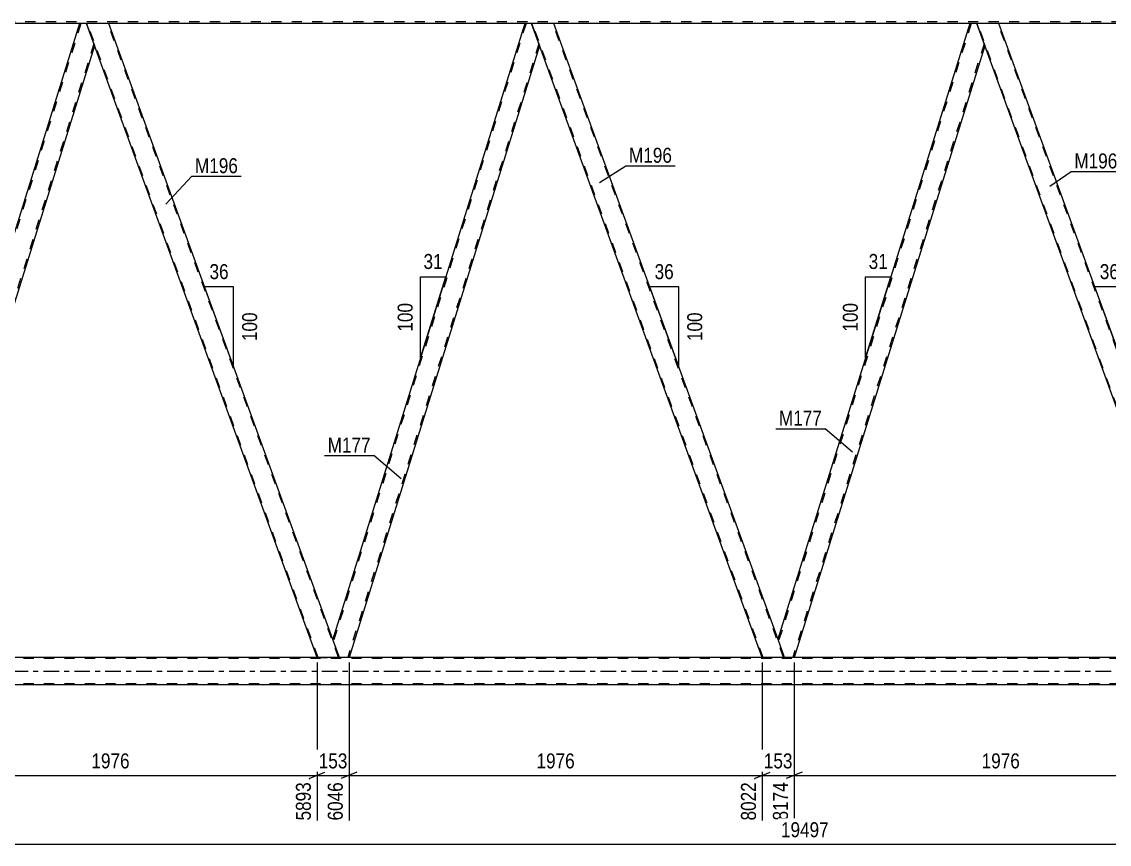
# Model space of a CAD drawing. Header units: millimetres. Extents: x 0 to 841, y 0 to 594.
# Drawn here: x 265.4 to 473.4, y 278.6 to 435.9 of the extents above; entities that cross this region are included whole.
import ezdxf

# ---------------------------------------------------------------- set-up
doc = ezdxf.new("R2010")
doc.units = ezdxf.units.MM
doc.linetypes.add('DXK_LINE_DOT2', pattern=[3.9198, 1.9599, -1.9599])
doc.linetypes.add('DXK_LINE_DOT3', pattern=[5.9187, 2.979, -0.9799, 0.9799, -0.9799])
doc.styles.add('Arial Narrow', font='ARIALN.TTF', dxfattribs={"height": 0.2})

# ---------------------------------------------------------------- blocks, each defined once
blk = doc.blocks.new('Part-318888112-4051 - 3656')
at = {"color": 7, "linetype": 'DXK_LINE_DOT2'}
for p, q in [((761.89, 435.85), (97.86, 435.85)), ((281.99, 435.53), (276.41, 435.53)), ((367.12, 435.53), (361.55, 435.53)), ((452.25, 435.53), (446.68, 435.53))]:
    blk.add_line(p, q, dxfattribs=at)
at = {"color": 2, "linetype": 'Continuous'}
for p, q in [((276.41, 435.53), (196.85, 435.53)), ((361.55, 435.53), (281.99, 435.53)), ((446.68, 435.53), (367.12, 435.53)), ((531.81, 435.53), (452.25, 435.53))]:
    blk.add_line(p, q, dxfattribs=at)
blk = doc.blocks.new('Part-318888112-3940 - 3656')
at = {"color": 2, "linetype": 'Continuous'}
for p, q in [((452.25, 435.53), (448, 435.53)), ((494.62, 319.13), (452.25, 435.53)), ((490.37, 319.13), (449.53, 431.33))]:
    blk.add_line(p, q, dxfattribs=at)
at = {"color": 7, "linetype": 'DXK_LINE_DOT2'}
for p, q in [((448, 435.53), (449.53, 431.33)), ((492.29, 314.31), (448.17, 435.53)), ((496.2, 314.31), (452.08, 435.53)), ((492.12, 314.31), (490.37, 319.13)), ((496.38, 314.31), (494.62, 319.13)), ((496.38, 314.31), (492.12, 314.31))]:
    blk.add_line(p, q, dxfattribs=at)
blk = doc.blocks.new('Part-318888112-3817 - 3656')
at = {"color": 2, "linetype": 'Continuous'}
for p, q in [((361.55, 435.53), (324.84, 317.78)), ((362.86, 435.53), (361.55, 435.53)), ((364.39, 431.33), (362.86, 435.53)), ((364.41, 431.28), (327.95, 314.31)), ((326.11, 314.31), (324.86, 317.73))]:
    blk.add_line(p, q, dxfattribs=at)
at = {"color": 7, "linetype": 'DXK_LINE_DOT2'}
for p, q in [((361.8, 435.53), (324.98, 317.41)), ((364.28, 431.65), (327.7, 314.31)), ((364.41, 431.28), (364.39, 431.33)), ((364.41, 431.28), (364.39, 431.33)), ((324.84, 317.78), (324.86, 317.73)), ((327.95, 314.31), (326.11, 314.31))]:
    blk.add_line(p, q, dxfattribs=at)
blk = doc.blocks.new('Part-318888112-3822 - 3656')
at = {"color": 2, "linetype": 'Continuous'}
for p, q in [((367.12, 435.53), (362.86, 435.53)), ((410, 317.73), (367.12, 435.53)), ((406.98, 314.31), (364.39, 431.33))]:
    blk.add_line(p, q, dxfattribs=at)
at = {"color": 7, "linetype": 'DXK_LINE_DOT2'}
for p, q in [((362.86, 435.53), (364.39, 431.33)), ((407.15, 314.31), (363.03, 435.53)), ((411.07, 314.31), (366.95, 435.53)), ((411.24, 314.31), (410, 317.73)), ((406.98, 314.31), (411.24, 314.31))]:
    blk.add_line(p, q, dxfattribs=at)
blk = doc.blocks.new('Part-318888112-3935 - 3656')
at = {"color": 2, "linetype": 'Continuous'}
for p, q in [((446.68, 435.53), (409.98, 317.78)), ((448, 435.53), (446.68, 435.53)), ((449.53, 431.33), (448, 435.53)), ((449.55, 431.28), (413.09, 314.31)), ((411.24, 314.31), (410, 317.73))]:
    blk.add_line(p, q, dxfattribs=at)
at = {"color": 7, "linetype": 'DXK_LINE_DOT2'}
for p, q in [((446.93, 435.53), (410.11, 317.41)), ((449.41, 431.65), (412.83, 314.31)), ((449.55, 431.28), (449.53, 431.33)), ((449.55, 431.28), (449.53, 431.33)), ((409.98, 317.78), (410, 317.73)), ((413.09, 314.31), (411.24, 314.31))]:
    blk.add_line(p, q, dxfattribs=at)
blk = doc.blocks.new('Part-318888112-3955 - 3656')
at = {"color": 2, "linetype": 'Continuous'}
for p, q in [((281.99, 435.53), (277.73, 435.53)), ((324.86, 317.73), (281.99, 435.53)), ((321.85, 314.31), (279.26, 431.33))]:
    blk.add_line(p, q, dxfattribs=at)
at = {"color": 7, "linetype": 'DXK_LINE_DOT2'}
for p, q in [((277.73, 435.53), (279.26, 431.33)), ((322.02, 314.31), (277.9, 435.53)), ((325.94, 314.31), (281.82, 435.53)), ((326.11, 314.31), (324.86, 317.73)), ((321.85, 314.31), (326.11, 314.31))]:
    blk.add_line(p, q, dxfattribs=at)
blk = doc.blocks.new('Part-318888112-3985 - 3656')
at = {"color": 7, "linetype": 'DXK_LINE_DOT2'}
for p, q in [((276.66, 435.53), (239.84, 317.41)), ((279.14, 431.65), (242.57, 314.31)), ((279.28, 431.28), (279.26, 431.33)), ((279.28, 431.28), (279.26, 431.33)), ((240.13, 319.13), (239.71, 317.78)), ((244.32, 319.13), (242.82, 314.31)), ((240.97, 314.31), (239.71, 317.78)), ((242.82, 314.31), (240.97, 314.31))]:
    blk.add_line(p, q, dxfattribs=at)
at = {"color": 2, "linetype": 'Continuous'}
for p, q in [((276.41, 435.53), (240.13, 319.13)), ((277.73, 435.53), (276.41, 435.53)), ((279.26, 431.33), (277.73, 435.53)), ((279.28, 431.28), (244.32, 319.13))]:
    blk.add_line(p, q, dxfattribs=at)
blk = doc.blocks.new('Part-318888112-4008 - 3656')
at = {"color": 2, "linetype": 'Continuous'}
for p, q in [((487.66, 314.31), (247.64, 314.31)), ((487.66, 309.03), (247.64, 309.03))]:
    blk.add_line(p, q, dxfattribs=at)
at = {"color": 7, "linetype": 'DXK_LINE_DOT2'}
for p, q in [((773.29, 314.07), (97.86, 314.07)), ((773.29, 309.27), (97.86, 309.27))]:
    blk.add_line(p, q, dxfattribs=at)
at = {"color": 7, "linetype": 'DXK_LINE_DOT3'}
blk.add_line((97.86, 311.67), (773.29, 311.67), dxfattribs=at)
blk = doc.blocks.new('AngleDimension-318888112-17082 - 3656')
at = {"color": 7, "linetype": 'Continuous'}
for p, q in [((474.89, 373.33), (470.6, 385.14)), ((476.14, 385.14), (470.6, 385.14)), ((476.14, 369.92), (470.6, 385.14)), ((476.14, 369.92), (476.14, 385.14))]:
    blk.add_line(p, q, dxfattribs=at)
at = {"color": 0}
for points in [[(475.79, 386.04), (475.79, 390.24), (470.94, 390.24), (470.94, 386.04)], [(481.24, 380.87), (477.04, 380.87), (477.04, 374.19), (481.24, 374.19)]]:
    blk.add_wipeout(points, dxfattribs=at)
at = {"color": 3, "style": 'Arial Narrow'}
blk.add_text('36', height=2.863, dxfattribs=at).set_placement((471.54, 386.64))
blk.add_text('100', height=2.863, rotation=90.0002, dxfattribs=at).set_placement((480.64, 374.79))
blk = doc.blocks.new('AngleDimension-318888112-17026 - 3656')
at = {"color": 7, "linetype": 'Continuous'}
for p, q in [((304.63, 373.33), (300.33, 385.14)), ((305.87, 385.14), (300.33, 385.14)), ((305.87, 369.92), (300.33, 385.14)), ((305.87, 369.92), (305.87, 385.14))]:
    blk.add_line(p, q, dxfattribs=at)
at = {"color": 0}
for points in [[(305.53, 386.04), (305.53, 390.24), (300.67, 390.24), (300.67, 386.04)], [(310.97, 380.87), (306.77, 380.87), (306.77, 374.19), (310.97, 374.19)]]:
    blk.add_wipeout(points, dxfattribs=at)
at = {"color": 3, "style": 'Arial Narrow'}
blk.add_text('36', height=2.863, dxfattribs=at).set_placement((301.27, 386.64))
blk.add_text('100', height=2.863, rotation=90.0002, dxfattribs=at).set_placement((310.37, 374.79))
blk = doc.blocks.new('AngleDimension-318888112-17024 - 3656')
at = {"color": 7, "linetype": 'Continuous'}
for p, q in [((341.62, 387.08), (346.44, 387.08)), ((341.62, 371.61), (346.44, 387.08)), ((341.62, 371.61), (341.62, 387.08)), ((341.65, 371.71), (341.62, 371.61))]:
    blk.add_line(p, q, dxfattribs=at)
at = {"color": 0}
for points in [[(346.46, 387.98), (346.46, 392.18), (341.6, 392.18), (341.6, 387.98)], [(340.72, 382.69), (336.52, 382.69), (336.52, 376), (340.72, 376)]]:
    blk.add_wipeout(points, dxfattribs=at)
at = {"color": 3, "style": 'Arial Narrow'}
blk.add_text('31', height=2.863, dxfattribs=at).set_placement((342.2, 388.58))
blk.add_text('100', height=2.863, rotation=90.0002, dxfattribs=at).set_placement((340.12, 376.6))
blk = doc.blocks.new('StraightDimension-318888112-4271 - 3656')
at = {"color": 7, "linetype": 'Continuous'}
for p, q in [((242.82, 313.31), (242.82, 283.12)), ((321.85, 313.31), (321.85, 283.12)), ((244.32, 292.33), (241.32, 291.13)), ((242.82, 291.73), (321.85, 291.73)), ((320.35, 291.13), (323.35, 292.33))]:
    blk.add_line(p, q, dxfattribs=at)
at = {"color": 0}
blk.add_wipeout([(286.59, 292.48), (286.59, 296.68), (278.08, 296.68), (278.08, 292.48)], dxfattribs=at)
at = {"color": 0, "linetype": 'Continuous'}
blk.add_wipeout([(321.25, 291.03), (317.05, 291.03), (317.05, 282.52), (321.25, 282.52)], dxfattribs=at)
at = {"color": 3, "style": 'Arial Narrow'}
blk.add_text('1976', height=2.863, dxfattribs=at).set_placement((278.68, 293.08))
at = {"color": 3, "linetype": 'Continuous', "style": 'Arial Narrow'}
blk.add_text('5893', height=2.863, rotation=90.0002, dxfattribs=at).set_placement((320.65, 283.12))
blk = doc.blocks.new('StraightDimension-318888112-4290 - 3656')
at = {"color": 7, "linetype": 'Continuous'}
for p, q in [((321.85, 313.31), (321.85, 283.12)), ((327.95, 313.31), (327.95, 283.12)), ((320.35, 291.13), (323.35, 292.33)), ((321.85, 291.73), (327.95, 291.73)), ((329.45, 292.33), (326.45, 291.13))]:
    blk.add_line(p, q, dxfattribs=at)
at = {"color": 0}
blk.add_wipeout([(328.24, 292.48), (328.24, 296.68), (321.56, 296.68), (321.56, 292.48)], dxfattribs=at)
at = {"color": 0, "linetype": 'Continuous'}
blk.add_wipeout([(327.35, 291.03), (323.15, 291.03), (323.15, 282.52), (327.35, 282.52)], dxfattribs=at)
at = {"color": 3, "style": 'Arial Narrow'}
blk.add_text('153', height=2.863, dxfattribs=at).set_placement((322.16, 293.08))
at = {"color": 3, "linetype": 'Continuous', "style": 'Arial Narrow'}
blk.add_text('6046', height=2.863, rotation=90.0002, dxfattribs=at).set_placement((326.75, 283.12))
blk = doc.blocks.new('StraightDimension-318888112-4309 - 3656')
at = {"color": 7, "linetype": 'Continuous'}
for p, q in [((327.95, 313.31), (327.95, 283.12)), ((406.98, 313.31), (406.98, 283.12)), ((329.45, 292.33), (326.45, 291.13)), ((327.95, 291.73), (406.98, 291.73)), ((405.48, 291.13), (408.48, 292.33))]:
    blk.add_line(p, q, dxfattribs=at)
at = {"color": 0}
blk.add_wipeout([(371.72, 292.48), (371.72, 296.68), (363.21, 296.68), (363.21, 292.48)], dxfattribs=at)
at = {"color": 0, "linetype": 'Continuous'}
blk.add_wipeout([(406.38, 291.03), (402.18, 291.03), (402.18, 282.52), (406.38, 282.52)], dxfattribs=at)
at = {"color": 3, "style": 'Arial Narrow'}
blk.add_text('1976', height=2.863, dxfattribs=at).set_placement((363.81, 293.08))
at = {"color": 3, "linetype": 'Continuous', "style": 'Arial Narrow'}
blk.add_text('8022', height=2.863, rotation=90.0002, dxfattribs=at).set_placement((405.78, 283.12))
blk = doc.blocks.new('StraightDimension-318888112-4328 - 3656')
at = {"color": 7, "linetype": 'Continuous'}
for p, q in [((406.98, 313.31), (406.98, 283.12)), ((413.09, 313.31), (413.09, 283.12)), ((405.48, 291.13), (408.48, 292.33)), ((406.98, 291.73), (413.09, 291.73)), ((414.59, 292.33), (411.59, 291.13))]:
    blk.add_line(p, q, dxfattribs=at)
at = {"color": 0}
blk.add_wipeout([(413.38, 292.48), (413.38, 296.68), (406.69, 296.68), (406.69, 292.48)], dxfattribs=at)
at = {"color": 0, "linetype": 'Continuous'}
blk.add_wipeout([(412.49, 291.03), (408.29, 291.03), (408.29, 282.52), (412.49, 282.52)], dxfattribs=at)
at = {"color": 3, "style": 'Arial Narrow'}
blk.add_text('153', height=2.863, dxfattribs=at).set_placement((407.29, 293.08))
at = {"color": 3, "linetype": 'Continuous', "style": 'Arial Narrow'}
blk.add_text('8174', height=2.863, rotation=90.0002, dxfattribs=at).set_placement((411.89, 283.12))
blk = doc.blocks.new('StraightDimension-318888112-4347 - 3656')
at = {"color": 7, "linetype": 'Continuous'}
for p, q in [((413.09, 313.31), (413.09, 283.12)), ((492.12, 313.31), (492.12, 281.29)), ((414.59, 292.33), (411.59, 291.13)), ((413.09, 291.73), (492.12, 291.73)), ((490.62, 291.13), (493.62, 292.33))]:
    blk.add_line(p, q, dxfattribs=at)
at = {"color": 0}
blk.add_wipeout([(456.86, 292.48), (456.86, 296.68), (448.35, 296.68), (448.35, 292.48)], dxfattribs=at)
at = {"color": 0, "linetype": 'Continuous'}
blk.add_wipeout([(491.52, 291.03), (487.32, 291.03), (487.32, 280.69), (491.52, 280.69)], dxfattribs=at)
at = {"color": 3, "style": 'Arial Narrow'}
blk.add_text('1976', height=2.863, dxfattribs=at).set_placement((448.95, 293.08))
at = {"color": 3, "linetype": 'Continuous', "style": 'Arial Narrow'}
blk.add_text('10150', height=2.863, rotation=90.0002, dxfattribs=at).set_placement((490.92, 281.29))
blk = doc.blocks.new('StraightDimension-318888112-4524 - 3656')
at = {"color": 7, "linetype": 'Continuous'}
blk.add_line((46.13, 278.57), (784.15, 278.57), dxfattribs=at)
at = {"color": 0}
blk.add_wipeout([(420.31, 279.32), (420.31, 283.52), (409.97, 283.52), (409.97, 279.32)], dxfattribs=at)
at = {"color": 3, "style": 'Arial Narrow'}
blk.add_text('19497', height=2.863, dxfattribs=at).set_placement((410.57, 279.92))
blk = doc.blocks.new('AngleDimension-318888112-17052 - 3656')
at = {"color": 7, "linetype": 'Continuous'}
for p, q in [((426.76, 387.08), (431.58, 387.08)), ((426.76, 371.61), (431.58, 387.08)), ((426.76, 371.61), (426.76, 387.08)), ((426.79, 371.71), (426.76, 371.61))]:
    blk.add_line(p, q, dxfattribs=at)
at = {"color": 0}
for points in [[(431.59, 387.98), (431.59, 392.18), (426.74, 392.18), (426.74, 387.98)], [(425.86, 382.69), (421.66, 382.69), (421.66, 376), (425.86, 376)]]:
    blk.add_wipeout(points, dxfattribs=at)
at = {"color": 3, "style": 'Arial Narrow'}
blk.add_text('31', height=2.863, dxfattribs=at).set_placement((427.34, 388.58))
blk.add_text('100', height=2.863, rotation=90.0002, dxfattribs=at).set_placement((425.26, 376.6))
blk = doc.blocks.new('AngleDimension-318888112-17054 - 3656')
at = {"color": 7, "linetype": 'Continuous'}
for p, q in [((389.76, 373.33), (385.46, 385.14)), ((391, 385.14), (385.46, 385.14)), ((391, 369.92), (385.46, 385.14)), ((391, 369.92), (391, 385.14))]:
    blk.add_line(p, q, dxfattribs=at)
at = {"color": 0}
for points in [[(390.66, 386.04), (390.66, 390.24), (385.8, 390.24), (385.8, 386.04)], [(396.1, 380.87), (391.9, 380.87), (391.9, 374.19), (396.1, 374.19)]]:
    blk.add_wipeout(points, dxfattribs=at)
at = {"color": 3, "style": 'Arial Narrow'}
blk.add_text('36', height=2.863, dxfattribs=at).set_placement((386.4, 386.64))
blk.add_text('100', height=2.863, rotation=90.0002, dxfattribs=at).set_placement((395.5, 374.79))
blk = doc.blocks.new('Mark-318888112-3813 - 3656')
at = {"color": 0}
blk.add_wipeout([(332.1, 353.48), (332.1, 356.48), (323.87, 356.48), (323.87, 353.48)], dxfattribs=at)
blk.add_wipeout([(332.1, 353.48), (332.1, 356.48), (323.87, 356.48), (323.87, 353.48)], dxfattribs=at)
at = {"color": 30, "linetype": 'Continuous'}
for p in [(323.27, 352.88), (337.95, 348.43)]:
    blk.add_line(p, (332.7, 352.88), dxfattribs=at)
at = {"color": 3, "style": 'Arial Narrow'}
blk.add_text('M177', height=2.863, dxfattribs=at).set_placement((323.87, 353.48))
blk = doc.blocks.new('Mark-318888112-3818 - 3656')
at = {"color": 0}
blk.add_wipeout([(389.73, 408.89), (389.73, 411.89), (381.5, 411.89), (381.5, 408.89)], dxfattribs=at)
blk.add_wipeout([(389.73, 408.89), (389.73, 411.89), (381.5, 411.89), (381.5, 408.89)], dxfattribs=at)
at = {"color": 30, "linetype": 'Continuous'}
for p, q in [((375.86, 405.13), (380.9, 408.29)), ((380.9, 408.29), (390.33, 408.29))]:
    blk.add_line(p, q, dxfattribs=at)
at = {"color": 3, "style": 'Arial Narrow'}
blk.add_text('M196', height=2.863, dxfattribs=at).set_placement((381.5, 408.89))
blk = doc.blocks.new('Mark-318888112-3936 - 3656')
at = {"color": 0}
blk.add_wipeout([(474.91, 407.81), (474.91, 410.81), (466.68, 410.81), (466.68, 407.81)], dxfattribs=at)
blk.add_wipeout([(474.91, 407.81), (474.91, 410.81), (466.68, 410.81), (466.68, 407.81)], dxfattribs=at)
at = {"color": 30, "linetype": 'Continuous'}
for p, q in [((461.96, 404.39), (466.08, 407.21)), ((466.08, 407.21), (475.51, 407.21))]:
    blk.add_line(p, q, dxfattribs=at)
at = {"color": 3, "style": 'Arial Narrow'}
blk.add_text('M196', height=2.863, dxfattribs=at).set_placement((466.68, 407.81))
blk = doc.blocks.new('Mark-318888112-3931 - 3656')
at = {"color": 0}
blk.add_wipeout([(418.4, 358.63), (418.4, 361.63), (410.18, 361.63), (410.18, 358.63)], dxfattribs=at)
blk.add_wipeout([(418.4, 358.63), (418.4, 361.63), (410.18, 361.63), (410.18, 358.63)], dxfattribs=at)
at = {"color": 30, "linetype": 'Continuous'}
for p in [(409.58, 358.03), (424.25, 353.58)]:
    blk.add_line(p, (419, 358.03), dxfattribs=at)
at = {"color": 3, "style": 'Arial Narrow'}
blk.add_text('M177', height=2.863, dxfattribs=at).set_placement((410.18, 358.63))
blk = doc.blocks.new('Mark-318888112-3951 - 3656')
at = {"color": 0}
blk.add_wipeout([(306.71, 406.9), (306.71, 409.9), (298.49, 409.9), (298.49, 406.9)], dxfattribs=at)
blk.add_wipeout([(306.71, 406.9), (306.71, 409.9), (298.49, 409.9), (298.49, 406.9)], dxfattribs=at)
at = {"color": 30, "linetype": 'Continuous'}
for p, q in [((292.91, 400.96), (297.89, 406.3)), ((297.89, 406.3), (307.31, 406.3))]:
    blk.add_line(p, q, dxfattribs=at)
at = {"color": 3, "style": 'Arial Narrow'}
blk.add_text('M196', height=2.863, dxfattribs=at).set_placement((298.49, 406.9))

msp = doc.modelspace()

# ---------------------------------------------------------------- block references
for name in ['Part-318888112-4051 - 3656', 'Part-318888112-3985 - 3656', 'Part-318888112-3955 - 3656', 'Part-318888112-3817 - 3656', 'Part-318888112-3822 - 3656', 'Part-318888112-3935 - 3656', 'Part-318888112-3940 - 3656', 'Part-318888112-4008 - 3656']:
    msp.add_blockref(name, (0, 0))

# ---------------------------------------------------------------- next in the draw order: block references
for name in ['AngleDimension-318888112-17024 - 3656', 'AngleDimension-318888112-17026 - 3656', 'AngleDimension-318888112-17082 - 3656', 'StraightDimension-318888112-4271 - 3656']:
    msp.add_blockref(name, (0, 0))

# ---------------------------------------------------------------- next in the draw order: block references
msp.add_blockref('StraightDimension-318888112-4290 - 3656', (0, 0))

# ---------------------------------------------------------------- next in the draw order: block references
msp.add_blockref('StraightDimension-318888112-4309 - 3656', (0, 0))

# ---------------------------------------------------------------- next in the draw order: block references
msp.add_blockref('StraightDimension-318888112-4328 - 3656', (0, 0))

# ---------------------------------------------------------------- next in the draw order: block references
msp.add_blockref('StraightDimension-318888112-4347 - 3656', (0, 0))

# ---------------------------------------------------------------- next in the draw order: block references
msp.add_blockref('StraightDimension-318888112-4524 - 3656', (0, 0))

# ---------------------------------------------------------------- next in the draw order: block references
for name in ['Mark-318888112-3818 - 3656', 'Mark-318888112-3951 - 3656', 'Mark-318888112-3936 - 3656', 'AngleDimension-318888112-17052 - 3656', 'AngleDimension-318888112-17054 - 3656', 'Mark-318888112-3931 - 3656', 'Mark-318888112-3813 - 3656']:
    msp.add_blockref(name, (0, 0))

doc.saveas('drawing.dxf')
